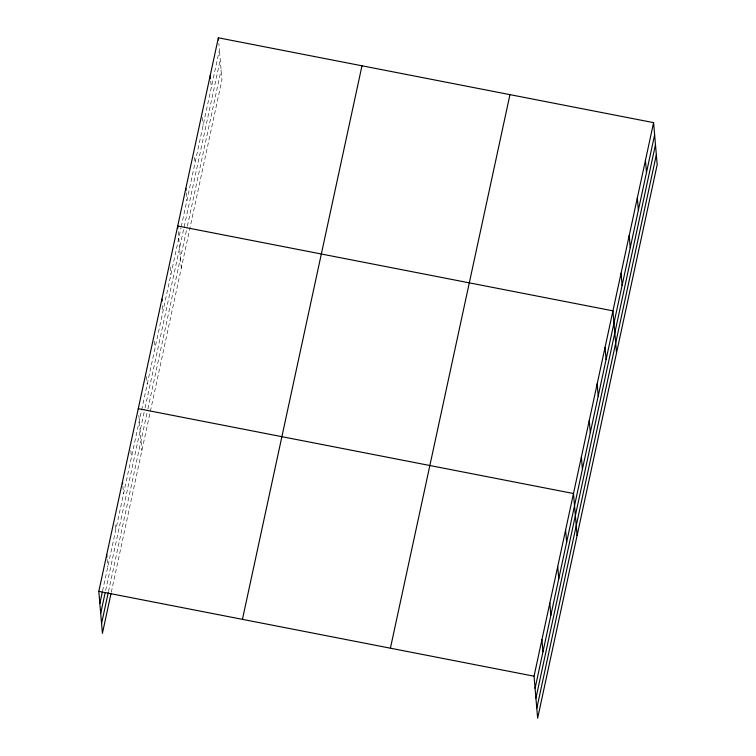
<?xml version="1.0" encoding="UTF-8"?>
<svg xmlns="http://www.w3.org/2000/svg" width="756" height="756" viewBox="0 0 756 756"><rect width="100%" height="100%" fill="white"/><g stroke="black" fill="none" stroke-linecap="round" stroke-linejoin="round"><path stroke-width="0.57" stroke-dasharray="3.78 2.83" d="M102.57 590.937L180.977 227.887M181.223 226.753L219.401 49.953L218.834 43.319M105.632 590.521L144.831 408.987M145.086 407.843L220.251 59.8M108.477 591.532L147.675 410.007M147.921 408.864L187.119 227.367M187.375 226.224L221.121 69.958M111.293 592.26L221.962 79.805L219.401 49.953M210.707 80.968L211.274 87.592M202.485 117.501L203.147 125.231M194.547 157.352L195.02 162.871M186.222 192.78L186.883 200.51M178.189 231.525L181.317 268.011M170.204 266.962L170.865 274.693M162.502 305.698L162.975 311.226M154.517 341.136L155.084 347.76M146.532 376.564L147.193 384.294M138.83 415.309L141.863 450.689M130.845 450.737L131.412 457.361M122.859 486.165L123.521 493.895M115.158 524.91L115.63 530.428M107.078 559.232L107.749 566.962"/><path stroke-width="1.13" d="M111.047 593.394L102.41 633.358L98.809 591.353L218.361 37.8L653.59 122.642L657.191 164.647L537.639 718.2L534.038 676.195L653.59 122.642M99.858 603.496L102.315 592.08M100.699 613.352L105.141 592.798M101.569 623.502L108.231 592.676M242.44 619.344L361.982 65.8M390.408 648.194L509.96 94.642M535.078 688.338L654.63 134.795M535.919 698.194L655.471 144.642M536.788 708.344L656.34 154.8M138.263 408.675L573.483 493.517L577.093 535.532M98.809 591.353L534.038 676.195M645.454 160.281L646.503 172.434M637.327 197.921L638.366 210.073M629.2 235.57L630.239 247.713M621.073 273.209L622.112 285.352M616.537 352.854L612.936 310.848L177.717 226.006L177.906 228.218M605.046 347.382L606.095 359.535M597.155 383.916L598.204 396.068M589.264 420.449L590.313 432.602M581.373 456.983L582.422 469.136M565.601 530.05L566.641 542.203M557.711 566.584L558.75 578.737M549.82 603.118L550.859 615.271M541.929 639.661L542.969 651.804M218.361 37.8L218.55 40.011M210.234 75.439L210.518 78.756M185.844 188.367L186.033 190.578M161.935 299.074L162.124 301.285M122.481 481.742L122.67 483.953M106.7 554.819L106.889 557.021"/></g></svg>
